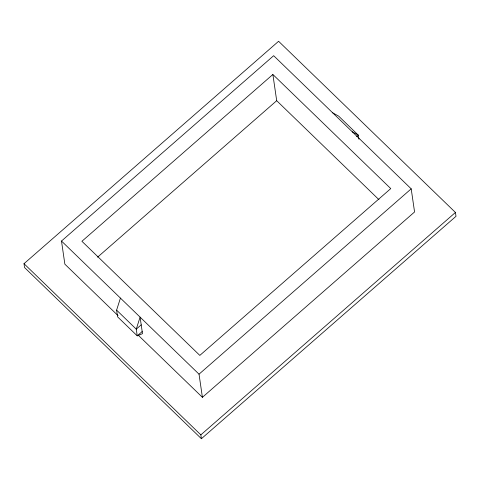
<?xml version="1.0" encoding="UTF-8"?>
<svg xmlns="http://www.w3.org/2000/svg" width="480" height="480" viewBox="0 0 480 480"><rect width="100%" height="100%" fill="white"/><g stroke="black" fill="none" stroke-linecap="round" stroke-linejoin="round"><path stroke-width="0.72" d="M142.188 331.524L137.238 335.85L136.26 329.154L140.088 317.118L142.5 333.672L137.238 335.85L117.588 316.83L116.61 310.134L120.438 298.098M24 263.688L278.598 41.28L455.436 212.454L456 216.312L201.402 438.72L24.564 267.546L24 263.688L200.838 434.868L201.402 438.72M118.056 315.66L64.866 264.174L61.488 241.038L273.654 55.698L411.198 188.838L414.57 211.968L202.404 397.314L138.474 335.424M272.874 74.478L81.924 241.284L199.818 355.404L390.762 188.592L272.874 74.478L276.696 100.692L378.978 199.698M97.578 257.166L276.696 100.692M141.21 324.828L136.26 329.154L116.61 310.134M356.676 136.608L358.326 135.162L338.676 116.142L332.604 112.758M202.404 397.314L199.032 374.178L411.198 188.838M200.838 434.868L455.436 212.454M352.254 131.778L358.326 135.162L358.914 139.182M61.488 241.038L199.032 374.178"/></g></svg>
